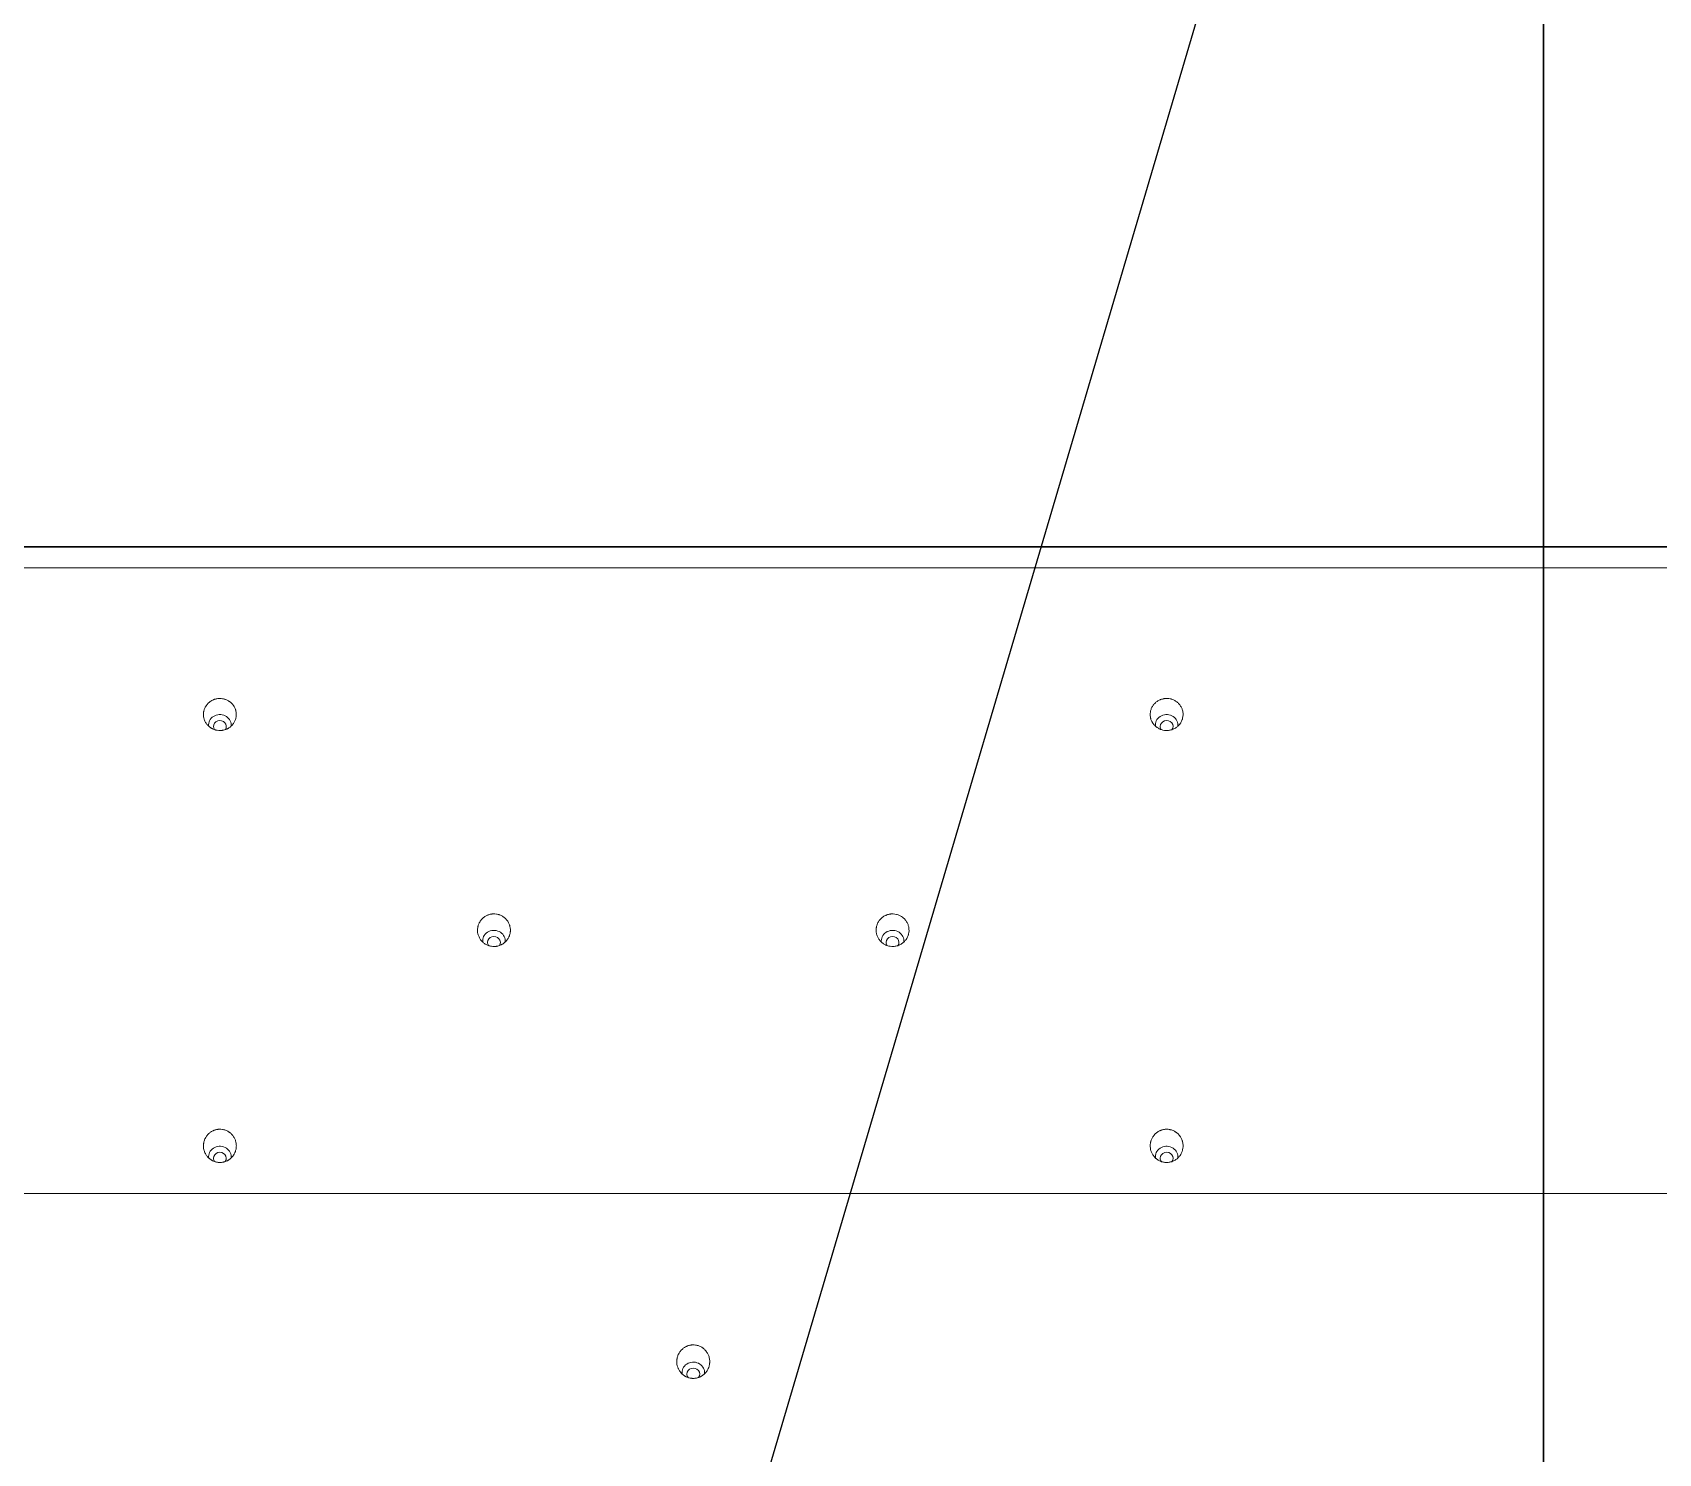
# Model space of a CAD drawing. Header units: inches. Extents: x 3778 to 56227, y -16914 to 35091.
# Drawn here: x 35100.9 to 35199.2, y -13096.5 to -13010.7 of the extents above; entities that cross this region are included whole.
import ezdxf

# ---------------------------------------------------------------- set-up
doc = ezdxf.new("R2010")
doc.units = ezdxf.units.IN
doc.header["$LTSCALE"] = 100
doc.header["$MEASUREMENT"] = 0
doc.layers.add('06-FUR', color=6, linetype='Continuous')
doc.layers.add('2-con', color=2, linetype='Continuous')
doc.layers.add('mark-B', color=2, linetype='Continuous', lineweight=20)

# ---------------------------------------------------------------- blocks, each defined once
blk = doc.blocks.new('cjscjdeh')
at = {"layer": '06-FUR', "color": 8}
for p, q in [((142788.517, 67069.885), (143035.183, 67904.885)), ((143035.183, 67904.885), (143035.183, 67069.885)), ((143035.183, 67069.885), (143035.183, 67904.885))]:
    blk.add_line(p, q, dxfattribs=at)
blk = doc.blocks.new('무풍1way 일반')
at = {"layer": 'mark-B'}
for p, q in [((-439.258, -500.218), (439.258, -500.218)), ((-439.258, -500.239), (439.258, -500.239))]:
    blk.add_line(p, q, dxfattribs=at)
for centre, major_axis, start_param, end_param in [((397.635, -450.247), (0.387, 0), 2.525057, 6.283185), ((397.635, -450.247), (0.387, 0), 0, 0.606037), ((397.635, -450.344), (-0.681, 0), 0, 3.291115), ((397.635, -450.344), (-0.681, 0), 6.151044, 6.283185), ((369.017, -463.388), (-0.681, 0), 0, 3.300048), ((369.017, -463.388), (-0.681, 0), 6.158107, 6.283185), ((369.017, -463.291), (0.387, 0), 2.487651, 6.283185), ((369.017, -463.291), (0.387, 0), 0, 0.641569), ((426.253, -463.388), (-0.681, 0), 0, 3.286792), ((426.253, -463.388), (-0.681, 0), 6.15379, 6.283185), ((426.253, -463.291), (0.387, 0), 2.540567, 6.283185), ((426.253, -463.291), (0.387, 0), 0, 0.589341), ((385.586, -476.432), (-0.681, 0), 0, 3.291896), ((385.586, -476.432), (-0.681, 0), 6.166943, 6.283185), ((385.586, -476.335), (0.387, 0), 2.517984, 6.283185), ((385.586, -476.335), (0.387, 0), 0, 0.606616), ((409.685, -476.432), (-0.681, 0), 0, 3.277172), ((409.685, -476.432), (-0.681, 0), 6.16037, 6.283185), ((409.685, -476.335), (0.387, 0), 2.57621, 6.283185), ((409.685, -476.335), (0.387, 0), 0, 0.5489), ((369.017, -489.476), (-0.681, 0), 0, 3.282767), ((369.017, -489.476), (-0.681, 0), 6.175491, 6.283185), ((369.017, -489.379), (0.387, 0), 2.549695, 6.283185), ((369.017, -489.379), (0.387, 0), 0, 0.572952), ((426.253, -489.476), (-0.681, 0), 0, 3.26804), ((426.253, -489.476), (-0.681, 0), 6.166653, 6.283185), ((426.253, -489.379), (0.387, 0), 2.60948, 6.283185), ((426.253, -489.379), (0.387, 0), 0, 0.508544)]:
    blk.add_ellipse(centre, major_axis=major_axis, ratio=0.913545, start_param=start_param, end_param=end_param, dxfattribs=at)
for points, degree, knots in [([(398.629, -450.941), (398.632, -451.007), (398.629, -451.072), (398.618, -451.154), (398.615, -451.17), (398.609, -451.202), (398.606, -451.218), (398.595, -451.266), (398.577, -451.328), (398.547, -451.404), (398.525, -451.448), (398.51, -451.478), (398.503, -451.492), (398.462, -451.564), (398.424, -451.617), (398.359, -451.691), (398.337, -451.715), (398.288, -451.76), (398.263, -451.782), (398.185, -451.842), (398.13, -451.877), (398.055, -451.914), (398.04, -451.921), (398.01, -451.934), (397.994, -451.94), (397.948, -451.958), (397.885, -451.978), (397.805, -451.995), (397.755, -452.001), (397.722, -452.005), (397.705, -452.006), (397.622, -452.011), (397.557, -452.008), (397.459, -451.993), (397.426, -451.987), (397.361, -451.97), (397.33, -451.96), (397.237, -451.926), (397.178, -451.898), (397.107, -451.854), (397.093, -451.845), (397.066, -451.827), (397.053, -451.817), (397.013, -451.787), (396.963, -451.745), (396.906, -451.686), (396.874, -451.649), (396.854, -451.623), (396.844, -451.61), (396.795, -451.543), (396.763, -451.486), (396.722, -451.398), (396.709, -451.368), (396.688, -451.306), (396.678, -451.274), (396.655, -451.179), (396.645, -451.115), (396.64, -451.017), (396.64, -450.985), (396.642, -450.935), (396.643, -450.919), (396.646, -450.886), (396.648, -450.87), (396.659, -450.789), (396.674, -450.726), (396.7, -450.649), (396.706, -450.633), (396.718, -450.603), (396.724, -450.588), (396.745, -450.543), (396.76, -450.514), (396.808, -450.429), (396.846, -450.375), (396.911, -450.3), (396.934, -450.276), (396.981, -450.231), (397.031, -450.189), (397.085, -450.151), (397.127, -450.124), (397.142, -450.116), (397.171, -450.1), (397.185, -450.092), (397.259, -450.055), (397.321, -450.032), (397.401, -450.011), (397.417, -450.007), (397.449, -450), (397.466, -449.997), (397.515, -449.989), (397.581, -449.982), (397.663, -449.982), (397.713, -449.985), (397.746, -449.989), (397.762, -449.991), (397.845, -450.003), (397.909, -450.019), (398.001, -450.053), (398.032, -450.066), (398.077, -450.088), (398.091, -450.095), (398.121, -450.111), (398.135, -450.119), (398.205, -450.163), (398.257, -450.202), (398.317, -450.258), (398.329, -450.269), (398.352, -450.293), (398.363, -450.305), (398.396, -450.342), (398.417, -450.368), (398.474, -450.447), (398.507, -450.504), (398.542, -450.578), (398.548, -450.593), (398.561, -450.624), (398.566, -450.639), (398.583, -450.685), (398.592, -450.716), (398.615, -450.811), (398.625, -450.875), (398.629, -450.941)], 3, [0, 0, 0, 0, 0.03125, 0.03125, 0.039062, 0.039062, 0.046875, 0.046875, 0.0625, 0.078125, 0.085937, 0.085937, 0.09375, 0.09375, 0.125, 0.125, 0.140625, 0.140625, 0.15625, 0.15625, 0.1875, 0.1875, 0.195312, 0.195312, 0.203125, 0.203125, 0.21875, 0.234375, 0.242187, 0.242187, 0.25, 0.25, 0.28125, 0.28125, 0.296875, 0.296875, 0.3125, 0.3125, 0.34375, 0.34375, 0.351562, 0.351562, 0.359375, 0.359375, 0.375, 0.390625, 0.398437, 0.398437, 0.40625, 0.40625, 0.4375, 0.4375, 0.453125, 0.453125, 0.46875, 0.46875, 0.5, 0.5, 0.515625, 0.515625, 0.523437, 0.523437, 0.53125, 0.53125, 0.5625, 0.5625, 0.570313, 0.570313, 0.578125, 0.578125, 0.59375, 0.59375, 0.625, 0.625, 0.640625, 0.640625, 0.65625, 0.671875, 0.671875, 0.679688, 0.679688, 0.6875, 0.6875, 0.71875, 0.71875, 0.726563, 0.726563, 0.734375, 0.734375, 0.75, 0.765625, 0.773438, 0.773438, 0.78125, 0.78125, 0.8125, 0.8125, 0.828125, 0.828125, 0.835938, 0.835938, 0.84375, 0.84375, 0.875, 0.875, 0.882813, 0.882813, 0.890625, 0.890625, 0.90625, 0.90625, 0.9375, 0.9375, 0.945313, 0.945313, 0.953125, 0.953125, 0.96875, 0.96875, 1, 1, 1, 1]), ([(368.024, -463.985), (368.027, -463.92), (368.037, -463.855), (368.056, -463.776), (368.061, -463.76), (368.07, -463.729), (368.075, -463.713), (368.091, -463.667), (368.116, -463.607), (368.153, -463.536), (368.179, -463.494), (368.197, -463.466), (368.207, -463.453), (368.255, -463.387), (368.298, -463.338), (368.37, -463.271), (368.395, -463.25), (368.448, -463.21), (368.475, -463.192), (368.559, -463.141), (368.618, -463.112), (368.696, -463.084), (368.712, -463.079), (368.744, -463.069), (368.76, -463.064), (368.807, -463.052), (368.872, -463.039), (368.954, -463.031), (369.004, -463.03), (369.037, -463.03), (369.053, -463.031), (369.136, -463.035), (369.201, -463.045), (369.281, -463.066), (369.296, -463.07), (369.328, -463.08), (369.344, -463.086), (369.39, -463.103), (369.421, -463.116), (369.509, -463.159), (369.565, -463.193), (369.63, -463.243), (369.643, -463.254), (369.668, -463.275), (369.681, -463.286), (369.716, -463.319), (369.762, -463.366), (369.802, -463.417), (369.84, -463.47), (369.858, -463.497), (369.908, -463.582), (369.935, -463.641), (369.967, -463.733), (369.976, -463.764), (369.991, -463.827), (369.997, -463.859), (370.011, -463.956), (370.014, -464.021), (370.009, -464.117), (370.006, -464.15), (369.999, -464.198), (369.996, -464.214), (369.99, -464.246), (369.987, -464.262), (369.967, -464.341), (369.946, -464.402), (369.905, -464.49), (369.889, -464.52), (369.856, -464.576), (369.82, -464.63), (369.77, -464.694), (369.736, -464.729), (369.713, -464.753), (369.701, -464.764), (369.641, -464.82), (369.588, -464.86), (369.505, -464.911), (369.476, -464.927), (369.431, -464.948), (369.416, -464.955), (369.385, -464.968), (369.37, -464.974), (369.293, -465.002), (369.229, -465.018), (369.147, -465.03), (369.131, -465.032), (369.098, -465.036), (369.081, -465.037), (369.032, -465.039), (368.966, -465.039), (368.884, -465.031), (368.835, -465.022), (368.803, -465.015), (368.787, -465.012), (368.706, -464.991), (368.645, -464.968), (368.556, -464.925), (368.528, -464.909), (368.485, -464.883), (368.471, -464.874), (368.444, -464.856), (368.431, -464.846), (368.366, -464.796), (368.318, -464.752), (368.264, -464.691), (368.254, -464.678), (368.233, -464.653), (368.223, -464.64), (368.194, -464.6), (368.177, -464.572), (368.128, -464.488), (368.1, -464.43), (368.074, -464.353), (368.069, -464.337), (368.059, -464.306), (368.055, -464.29), (368.044, -464.243), (368.038, -464.211), (368.024, -464.115), (368.021, -464.05), (368.024, -463.985)], 3, [0, 0, 0, 0, 0.03125, 0.03125, 0.039063, 0.039063, 0.046875, 0.046875, 0.0625, 0.078125, 0.085938, 0.085938, 0.09375, 0.09375, 0.125, 0.125, 0.140625, 0.140625, 0.15625, 0.15625, 0.1875, 0.1875, 0.195313, 0.195313, 0.203125, 0.203125, 0.21875, 0.234375, 0.242188, 0.242188, 0.25, 0.25, 0.28125, 0.28125, 0.289063, 0.289063, 0.296875, 0.296875, 0.3125, 0.3125, 0.34375, 0.34375, 0.351563, 0.351563, 0.359375, 0.359375, 0.375, 0.390625, 0.390625, 0.40625, 0.40625, 0.4375, 0.4375, 0.453125, 0.453125, 0.46875, 0.46875, 0.5, 0.5, 0.515625, 0.515625, 0.523438, 0.523438, 0.53125, 0.53125, 0.5625, 0.5625, 0.578125, 0.578125, 0.59375, 0.609375, 0.617188, 0.617188, 0.625, 0.625, 0.65625, 0.65625, 0.671875, 0.671875, 0.679688, 0.679688, 0.6875, 0.6875, 0.71875, 0.71875, 0.726562, 0.726562, 0.734375, 0.734375, 0.75, 0.765625, 0.773437, 0.773437, 0.78125, 0.78125, 0.8125, 0.8125, 0.828125, 0.828125, 0.835937, 0.835937, 0.84375, 0.84375, 0.875, 0.875, 0.882812, 0.882812, 0.890625, 0.890625, 0.90625, 0.90625, 0.9375, 0.9375, 0.945312, 0.945312, 0.953125, 0.953125, 0.96875, 0.96875, 1, 1, 1, 1]), ([(427.246, -463.985), (427.25, -464.05), (427.246, -464.115), (427.235, -464.196), (427.232, -464.212), (427.226, -464.244), (427.222, -464.26), (427.211, -464.308), (427.192, -464.37), (427.162, -464.445), (427.14, -464.489), (427.125, -464.518), (427.117, -464.532), (427.076, -464.603), (427.038, -464.655), (426.973, -464.728), (426.95, -464.752), (426.902, -464.797), (426.877, -464.818), (426.798, -464.877), (426.743, -464.911), (426.668, -464.947), (426.653, -464.954), (426.622, -464.967), (426.607, -464.973), (426.561, -464.99), (426.498, -465.01), (426.417, -465.026), (426.368, -465.032), (426.335, -465.036), (426.318, -465.037), (426.236, -465.041), (426.17, -465.038), (426.072, -465.023), (426.04, -465.016), (425.975, -465), (425.944, -464.99), (425.851, -464.956), (425.793, -464.927), (425.722, -464.884), (425.708, -464.875), (425.681, -464.857), (425.668, -464.847), (425.629, -464.817), (425.579, -464.775), (425.533, -464.729), (425.49, -464.68), (425.469, -464.654), (425.411, -464.575), (425.379, -464.518), (425.338, -464.43), (425.326, -464.4), (425.304, -464.339), (425.295, -464.307), (425.272, -464.213), (425.263, -464.149), (425.258, -464.052), (425.258, -464.019), (425.26, -463.971), (425.261, -463.954), (425.264, -463.922), (425.266, -463.906), (425.278, -463.826), (425.293, -463.763), (425.32, -463.686), (425.326, -463.671), (425.338, -463.64), (425.345, -463.625), (425.365, -463.581), (425.38, -463.552), (425.429, -463.468), (425.467, -463.415), (425.555, -463.316), (425.603, -463.272), (425.681, -463.212), (425.708, -463.194), (425.75, -463.168), (425.764, -463.16), (425.793, -463.144), (425.808, -463.136), (425.882, -463.1), (425.943, -463.078), (426.023, -463.057), (426.039, -463.053), (426.072, -463.047), (426.088, -463.044), (426.138, -463.036), (426.203, -463.03), (426.269, -463.03), (426.335, -463.033), (426.368, -463.036), (426.466, -463.051), (426.53, -463.068), (426.622, -463.101), (426.653, -463.114), (426.697, -463.136), (426.712, -463.143), (426.741, -463.159), (426.755, -463.168), (426.825, -463.211), (426.877, -463.25), (426.937, -463.306), (426.949, -463.317), (426.972, -463.34), (426.983, -463.353), (427.016, -463.39), (427.036, -463.415), (427.093, -463.494), (427.126, -463.55), (427.167, -463.639), (427.18, -463.669), (427.201, -463.731), (427.21, -463.762), (427.234, -463.856), (427.243, -463.92), (427.246, -463.985)], 3, [0, 0, 0, 0, 0.03125, 0.03125, 0.039062, 0.039062, 0.046875, 0.046875, 0.0625, 0.078125, 0.085937, 0.085937, 0.09375, 0.09375, 0.125, 0.125, 0.140625, 0.140625, 0.15625, 0.15625, 0.1875, 0.1875, 0.195312, 0.195312, 0.203125, 0.203125, 0.21875, 0.234375, 0.242187, 0.242187, 0.25, 0.25, 0.28125, 0.28125, 0.296875, 0.296875, 0.3125, 0.3125, 0.34375, 0.34375, 0.351562, 0.351562, 0.359375, 0.359375, 0.375, 0.390625, 0.390625, 0.40625, 0.40625, 0.4375, 0.4375, 0.453125, 0.453125, 0.46875, 0.46875, 0.5, 0.5, 0.515625, 0.515625, 0.523437, 0.523437, 0.53125, 0.53125, 0.5625, 0.5625, 0.570312, 0.570312, 0.578125, 0.578125, 0.59375, 0.59375, 0.625, 0.625, 0.65625, 0.65625, 0.671875, 0.671875, 0.679687, 0.679687, 0.6875, 0.6875, 0.71875, 0.71875, 0.726562, 0.726562, 0.734375, 0.734375, 0.75, 0.765625, 0.765625, 0.78125, 0.78125, 0.8125, 0.8125, 0.828125, 0.828125, 0.835937, 0.835937, 0.84375, 0.84375, 0.875, 0.875, 0.882812, 0.882812, 0.890625, 0.890625, 0.90625, 0.90625, 0.9375, 0.9375, 0.953125, 0.953125, 0.96875, 0.96875, 1, 1, 1, 1]), ([(384.592, -477.029), (384.595, -476.965), (384.604, -476.901), (384.623, -476.823), (384.627, -476.807), (384.636, -476.776), (384.641, -476.761), (384.657, -476.716), (384.681, -476.656), (384.718, -476.585), (384.744, -476.544), (384.762, -476.517), (384.771, -476.504), (384.819, -476.438), (384.861, -476.39), (384.933, -476.324), (384.958, -476.304), (385.01, -476.264), (385.037, -476.246), (385.121, -476.195), (385.179, -476.167), (385.256, -476.138), (385.272, -476.133), (385.304, -476.123), (385.319, -476.119), (385.367, -476.106), (385.431, -476.093), (385.512, -476.084), (385.562, -476.083), (385.595, -476.083), (385.611, -476.083), (385.694, -476.086), (385.758, -476.096), (385.854, -476.119), (385.885, -476.128), (385.932, -476.144), (385.947, -476.15), (385.978, -476.163), (385.993, -476.169), (386.067, -476.203), (386.123, -476.236), (386.202, -476.294), (386.227, -476.315), (386.276, -476.358), (386.299, -476.381), (386.364, -476.452), (386.403, -476.503), (386.453, -476.587), (386.469, -476.615), (386.497, -476.673), (386.522, -476.732), (386.545, -476.808), (386.556, -476.855), (386.563, -476.886), (386.566, -476.902), (386.578, -476.982), (386.582, -477.045), (386.578, -477.141), (386.575, -477.173), (386.568, -477.22), (386.566, -477.236), (386.56, -477.268), (386.556, -477.284), (386.537, -477.361), (386.516, -477.421), (386.476, -477.509), (386.461, -477.538), (386.428, -477.593), (386.393, -477.647), (386.352, -477.697), (386.309, -477.745), (386.287, -477.769), (386.214, -477.835), (386.163, -477.874), (386.079, -477.925), (386.051, -477.94), (386.006, -477.962), (385.991, -477.968), (385.961, -477.981), (385.946, -477.987), (385.869, -478.015), (385.806, -478.032), (385.725, -478.044), (385.708, -478.047), (385.675, -478.05), (385.659, -478.051), (385.61, -478.054), (385.577, -478.054), (385.479, -478.05), (385.414, -478.041), (385.285, -478.01), (385.224, -477.989), (385.135, -477.948), (385.106, -477.933), (385.05, -477.9), (385.022, -477.881), (384.943, -477.824), (384.895, -477.781), (384.83, -477.71), (384.809, -477.685), (384.77, -477.633), (384.751, -477.606), (384.701, -477.524), (384.673, -477.466), (384.64, -477.376), (384.631, -477.345), (384.614, -477.283), (384.608, -477.252), (384.593, -477.157), (384.59, -477.094), (384.592, -477.029)], 3, [0, 0, 0, 0, 0.03125, 0.03125, 0.039063, 0.039063, 0.046875, 0.046875, 0.0625, 0.078125, 0.085938, 0.085938, 0.09375, 0.09375, 0.125, 0.125, 0.140625, 0.140625, 0.15625, 0.15625, 0.1875, 0.1875, 0.195313, 0.195313, 0.203125, 0.203125, 0.21875, 0.234375, 0.242188, 0.242188, 0.25, 0.25, 0.28125, 0.28125, 0.296875, 0.296875, 0.304688, 0.304688, 0.3125, 0.3125, 0.34375, 0.34375, 0.359375, 0.359375, 0.375, 0.375, 0.40625, 0.40625, 0.421875, 0.421875, 0.4375, 0.453125, 0.460938, 0.460938, 0.46875, 0.46875, 0.5, 0.5, 0.515625, 0.515625, 0.523438, 0.523438, 0.53125, 0.53125, 0.5625, 0.5625, 0.578125, 0.578125, 0.59375, 0.609375, 0.609375, 0.625, 0.625, 0.65625, 0.65625, 0.671875, 0.671875, 0.679688, 0.679688, 0.6875, 0.6875, 0.71875, 0.71875, 0.726563, 0.726563, 0.734375, 0.734375, 0.75, 0.75, 0.78125, 0.78125, 0.8125, 0.8125, 0.828125, 0.828125, 0.84375, 0.84375, 0.875, 0.875, 0.890625, 0.890625, 0.90625, 0.90625, 0.9375, 0.9375, 0.953125, 0.953125, 0.96875, 0.96875, 1, 1, 1, 1]), ([(410.678, -477.029), (410.681, -477.094), (410.677, -477.158), (410.665, -477.237), (410.662, -477.253), (410.655, -477.285), (410.651, -477.3), (410.639, -477.347), (410.62, -477.407), (410.589, -477.481), (410.567, -477.524), (410.551, -477.552), (410.543, -477.567), (410.501, -477.635), (410.462, -477.687), (410.396, -477.758), (410.373, -477.781), (410.324, -477.824), (410.299, -477.844), (410.22, -477.902), (410.164, -477.934), (410.09, -477.969), (410.074, -477.975), (410.044, -477.988), (410.028, -477.993), (409.982, -478.009), (409.919, -478.028), (409.839, -478.043), (409.79, -478.049), (409.757, -478.051), (409.74, -478.053), (409.658, -478.056), (409.593, -478.052), (409.496, -478.037), (409.464, -478.03), (409.416, -478.017), (409.4, -478.013), (409.368, -478.003), (409.353, -477.998), (409.276, -477.969), (409.218, -477.941), (409.134, -477.89), (409.107, -477.871), (409.055, -477.832), (409.03, -477.811), (408.959, -477.746), (408.916, -477.697), (408.859, -477.619), (408.841, -477.591), (408.809, -477.536), (408.779, -477.479), (408.749, -477.405), (408.734, -477.359), (408.725, -477.328), (408.721, -477.313), (408.703, -477.235), (408.694, -477.172), (408.69, -477.076), (408.69, -477.044), (408.693, -476.996), (408.694, -476.98), (408.698, -476.948), (408.7, -476.932), (408.712, -476.853), (408.728, -476.792), (408.756, -476.716), (408.762, -476.701), (408.775, -476.671), (408.781, -476.657), (408.803, -476.613), (408.818, -476.585), (408.868, -476.503), (408.907, -476.451), (408.995, -476.355), (409.044, -476.312), (409.122, -476.255), (409.15, -476.237), (409.192, -476.212), (409.206, -476.204), (409.235, -476.189), (409.25, -476.182), (409.324, -476.147), (409.386, -476.126), (409.466, -476.107), (409.482, -476.103), (409.514, -476.097), (409.531, -476.094), (409.579, -476.088), (409.612, -476.085), (409.71, -476.081), (409.776, -476.085), (409.874, -476.1), (409.906, -476.107), (409.969, -476.123), (410.031, -476.143), (410.091, -476.168), (410.15, -476.197), (410.179, -476.213), (410.263, -476.264), (410.314, -476.303), (410.386, -476.369), (410.409, -476.392), (410.452, -476.441), (410.472, -476.466), (410.529, -476.544), (410.561, -476.599), (410.602, -476.687), (410.614, -476.717), (410.635, -476.778), (410.644, -476.809), (410.667, -476.901), (410.676, -476.965), (410.678, -477.029)], 3, [0, 0, 0, 0, 0.03125, 0.03125, 0.039062, 0.039062, 0.046875, 0.046875, 0.0625, 0.078125, 0.085937, 0.085937, 0.09375, 0.09375, 0.125, 0.125, 0.140625, 0.140625, 0.15625, 0.15625, 0.1875, 0.1875, 0.195312, 0.195312, 0.203125, 0.203125, 0.21875, 0.234375, 0.242187, 0.242187, 0.25, 0.25, 0.28125, 0.28125, 0.296875, 0.296875, 0.304687, 0.304687, 0.3125, 0.3125, 0.34375, 0.34375, 0.359375, 0.359375, 0.375, 0.375, 0.40625, 0.40625, 0.421875, 0.421875, 0.4375, 0.453125, 0.460937, 0.460937, 0.46875, 0.46875, 0.5, 0.5, 0.515625, 0.515625, 0.523437, 0.523437, 0.53125, 0.53125, 0.5625, 0.5625, 0.570313, 0.570313, 0.578125, 0.578125, 0.59375, 0.59375, 0.625, 0.625, 0.65625, 0.65625, 0.671875, 0.671875, 0.679688, 0.679688, 0.6875, 0.6875, 0.71875, 0.71875, 0.726563, 0.726563, 0.734375, 0.734375, 0.75, 0.75, 0.78125, 0.78125, 0.796875, 0.796875, 0.8125, 0.828125, 0.828125, 0.84375, 0.84375, 0.875, 0.875, 0.890625, 0.890625, 0.90625, 0.90625, 0.9375, 0.9375, 0.953125, 0.953125, 0.96875, 0.96875, 1, 1, 1, 1]), ([(368.024, -490.073), (368.026, -490.01), (368.034, -489.947), (368.053, -489.87), (368.057, -489.854), (368.066, -489.824), (368.071, -489.809), (368.086, -489.764), (368.11, -489.706), (368.146, -489.635), (368.172, -489.595), (368.189, -489.568), (368.199, -489.555), (368.246, -489.49), (368.288, -489.443), (368.359, -489.378), (368.384, -489.357), (368.436, -489.318), (368.463, -489.3), (368.546, -489.249), (368.604, -489.221), (368.68, -489.193), (368.696, -489.187), (368.727, -489.177), (368.743, -489.173), (368.79, -489.16), (368.854, -489.147), (368.935, -489.138), (368.984, -489.136), (369.017, -489.135), (369.033, -489.135), (369.116, -489.138), (369.18, -489.146), (369.275, -489.168), (369.307, -489.177), (369.353, -489.192), (369.369, -489.198), (369.399, -489.21), (369.414, -489.216), (369.489, -489.249), (369.545, -489.28), (369.611, -489.327), (369.624, -489.336), (369.65, -489.356), (369.662, -489.367), (369.699, -489.398), (369.722, -489.42), (369.789, -489.489), (369.828, -489.539), (369.871, -489.607), (369.879, -489.621), (369.895, -489.649), (369.903, -489.663), (369.924, -489.705), (369.949, -489.763), (369.974, -489.837), (369.986, -489.884), (369.993, -489.915), (369.996, -489.93), (370.009, -490.008), (370.013, -490.071), (370.01, -490.165), (370.007, -490.196), (370.001, -490.244), (369.999, -490.259), (369.993, -490.29), (369.99, -490.306), (369.971, -490.382), (369.951, -490.442), (369.911, -490.528), (369.896, -490.557), (369.864, -490.612), (369.829, -490.665), (369.789, -490.714), (369.746, -490.762), (369.724, -490.785), (369.652, -490.85), (369.601, -490.889), (369.518, -490.939), (369.49, -490.955), (369.446, -490.976), (369.431, -490.983), (369.4, -490.996), (369.385, -491.002), (369.309, -491.03), (369.246, -491.046), (369.166, -491.059), (369.149, -491.062), (369.117, -491.065), (369.1, -491.067), (369.051, -491.07), (369.018, -491.071), (368.921, -491.068), (368.856, -491.059), (368.776, -491.041), (368.76, -491.037), (368.728, -491.028), (368.713, -491.024), (368.666, -491.008), (368.606, -490.985), (368.548, -490.956), (368.492, -490.924), (368.464, -490.907), (368.384, -490.851), (368.336, -490.81), (368.269, -490.74), (368.248, -490.716), (368.208, -490.666), (368.19, -490.64), (368.139, -490.559), (368.11, -490.503), (368.076, -490.414), (368.066, -490.384), (368.049, -490.323), (368.042, -490.292), (368.026, -490.199), (368.022, -490.137), (368.024, -490.073)], 3, [0, 0, 0, 0, 0.03125, 0.03125, 0.039062, 0.039062, 0.046875, 0.046875, 0.0625, 0.078125, 0.085937, 0.085937, 0.09375, 0.09375, 0.125, 0.125, 0.140625, 0.140625, 0.15625, 0.15625, 0.1875, 0.1875, 0.195312, 0.195312, 0.203125, 0.203125, 0.21875, 0.234375, 0.242187, 0.242187, 0.25, 0.25, 0.28125, 0.28125, 0.296875, 0.296875, 0.304687, 0.304687, 0.3125, 0.3125, 0.34375, 0.34375, 0.351562, 0.351562, 0.359375, 0.359375, 0.375, 0.375, 0.40625, 0.40625, 0.414062, 0.414062, 0.421875, 0.421875, 0.4375, 0.453125, 0.460937, 0.460937, 0.46875, 0.46875, 0.5, 0.5, 0.515625, 0.515625, 0.523437, 0.523437, 0.53125, 0.53125, 0.5625, 0.5625, 0.578125, 0.578125, 0.59375, 0.609375, 0.609375, 0.625, 0.625, 0.65625, 0.65625, 0.671875, 0.671875, 0.679687, 0.679687, 0.6875, 0.6875, 0.71875, 0.71875, 0.726562, 0.726562, 0.734375, 0.734375, 0.75, 0.75, 0.78125, 0.78125, 0.789062, 0.789062, 0.796875, 0.796875, 0.8125, 0.828125, 0.828125, 0.84375, 0.84375, 0.875, 0.875, 0.890625, 0.890625, 0.90625, 0.90625, 0.9375, 0.9375, 0.953125, 0.953125, 0.96875, 0.96875, 1, 1, 1, 1]), ([(427.246, -490.073), (427.248, -490.137), (427.244, -490.2), (427.231, -490.278), (427.227, -490.294), (427.221, -490.324), (427.217, -490.34), (427.204, -490.385), (427.184, -490.445), (427.152, -490.517), (427.129, -490.559), (427.114, -490.587), (427.105, -490.601), (427.062, -490.668), (427.023, -490.718), (426.956, -490.787), (426.933, -490.809), (426.883, -490.851), (426.858, -490.871), (426.779, -490.926), (426.722, -490.958), (426.648, -490.99), (426.633, -490.997), (426.602, -491.008), (426.587, -491.014), (426.54, -491.029), (426.477, -491.046), (426.397, -491.06), (426.348, -491.065), (426.316, -491.068), (426.299, -491.069), (426.217, -491.071), (426.152, -491.067), (426.056, -491.051), (426.024, -491.044), (425.976, -491.032), (425.96, -491.027), (425.929, -491.017), (425.914, -491.012), (425.837, -490.984), (425.779, -490.955), (425.71, -490.913), (425.697, -490.904), (425.67, -490.886), (425.656, -490.877), (425.618, -490.847), (425.593, -490.827), (425.522, -490.762), (425.48, -490.714), (425.433, -490.649), (425.423, -490.636), (425.406, -490.61), (425.398, -490.596), (425.374, -490.555), (425.344, -490.499), (425.315, -490.426), (425.301, -490.38), (425.292, -490.35), (425.288, -490.335), (425.27, -490.258), (425.261, -490.195), (425.258, -490.101), (425.259, -490.07), (425.262, -490.022), (425.264, -490.006), (425.268, -489.975), (425.27, -489.959), (425.283, -489.882), (425.3, -489.821), (425.334, -489.733), (425.347, -489.703), (425.376, -489.647), (425.407, -489.591), (425.444, -489.54), (425.484, -489.49), (425.505, -489.465), (425.572, -489.395), (425.621, -489.354), (425.7, -489.298), (425.727, -489.281), (425.77, -489.257), (425.784, -489.25), (425.813, -489.235), (425.828, -489.228), (425.903, -489.195), (425.964, -489.175), (426.044, -489.157), (426.06, -489.154), (426.092, -489.148), (426.108, -489.145), (426.157, -489.139), (426.19, -489.137), (426.288, -489.134), (426.353, -489.138), (426.434, -489.151), (426.45, -489.154), (426.482, -489.161), (426.498, -489.165), (426.545, -489.178), (426.607, -489.197), (426.682, -489.229), (426.725, -489.251), (426.754, -489.267), (426.768, -489.275), (426.837, -489.318), (426.888, -489.356), (426.959, -489.421), (426.981, -489.444), (427.025, -489.492), (427.045, -489.517), (427.101, -489.595), (427.133, -489.649), (427.173, -489.736), (427.185, -489.765), (427.205, -489.825), (427.214, -489.856), (427.236, -489.947), (427.244, -490.01), (427.246, -490.073)], 3, [0, 0, 0, 0, 0.03125, 0.03125, 0.039063, 0.039063, 0.046875, 0.046875, 0.0625, 0.078125, 0.085938, 0.085938, 0.09375, 0.09375, 0.125, 0.125, 0.140625, 0.140625, 0.15625, 0.15625, 0.1875, 0.1875, 0.195313, 0.195313, 0.203125, 0.203125, 0.21875, 0.234375, 0.242188, 0.242188, 0.25, 0.25, 0.28125, 0.28125, 0.296875, 0.296875, 0.304688, 0.304688, 0.3125, 0.3125, 0.34375, 0.34375, 0.351563, 0.351563, 0.359375, 0.359375, 0.375, 0.375, 0.40625, 0.40625, 0.414063, 0.414063, 0.421875, 0.421875, 0.4375, 0.453125, 0.460938, 0.460938, 0.46875, 0.46875, 0.5, 0.5, 0.515625, 0.515625, 0.523438, 0.523438, 0.53125, 0.53125, 0.5625, 0.5625, 0.578125, 0.578125, 0.59375, 0.609375, 0.609375, 0.625, 0.625, 0.65625, 0.65625, 0.671875, 0.671875, 0.679688, 0.679688, 0.6875, 0.6875, 0.71875, 0.71875, 0.726563, 0.726563, 0.734375, 0.734375, 0.75, 0.75, 0.78125, 0.78125, 0.789063, 0.789063, 0.796875, 0.796875, 0.8125, 0.828125, 0.835938, 0.835938, 0.84375, 0.84375, 0.875, 0.875, 0.890625, 0.890625, 0.90625, 0.90625, 0.9375, 0.9375, 0.953125, 0.953125, 0.96875, 0.96875, 1, 1, 1, 1]), ([(443.19, -500.416), (442.614, -500.392), (442.325, -500.381), (441.845, -500.362), (441.459, -500.347), (440.998, -500.33), (440.594, -500.316), (440.141, -500.301), (439.728, -500.29), (438.805, -500.264), (437.997, -500.254), (437.552, -500.248), (437.131, -500.248), (437.037, -500.248), (436.729, -500.248), (436.637, -500.248), (436.451, -500.248), (432.803, -500.248), (422.416, -500.248), (401.641, -500.248), (360.092, -500.248), (276.994, -500.248), (221.595, -500.248), (221.531, -500.248), (0, -500.248), (-110.798, -500.248), (-276.994, -500.248), (-360.092, -500.248), (-401.641, -500.248), (-422.416, -500.248), (-432.803, -500.248), (-437.131, -500.248), (-437.997, -500.248), (-438.124, -500.248), (-438.213, -500.248), (-438.324, -500.248), (-438.64, -500.25), (-438.863, -500.253), (-439.279, -500.259), (-439.728, -500.271), (-440.14, -500.282), (-440.594, -500.299), (-440.997, -500.314), (-441.459, -500.334), (-441.844, -500.351), (-442.325, -500.374), (-442.613, -500.387), (-443.191, -500.416)], 2, [0, 0, 0, 0.000977, 0.000977, 0.001953, 0.001953, 0.00293, 0.00293, 0.003906, 0.003906, 0.005859, 0.005859, 0.006836, 0.006836, 0.007115, 0.007394, 0.007394, 0.007812, 0.015625, 0.03125, 0.0625, 0.125, 0.25, 0.25, 0.5, 0.5, 0.75, 0.875, 0.9375, 0.96875, 0.984375, 0.992188, 0.994141, 0.994141, 0.994385, 0.994385, 0.994629, 0.995117, 0.995117, 0.996094, 0.996094, 0.99707, 0.99707, 0.998047, 0.998047, 0.999023, 0.999023, 1, 1, 1]), ([(443.19, -500.416), (442.614, -500.392), (442.325, -500.381), (441.845, -500.362), (441.459, -500.347), (440.998, -500.33), (440.594, -500.316), (440.141, -500.301), (439.728, -500.29), (438.805, -500.264), (437.997, -500.254), (437.552, -500.248), (437.131, -500.248), (437.037, -500.248), (436.729, -500.248), (436.637, -500.248), (436.451, -500.248), (432.803, -500.248), (422.416, -500.248), (401.641, -500.248), (360.092, -500.248), (276.994, -500.248), (221.595, -500.248), (221.531, -500.248), (0, -500.248), (-110.798, -500.248), (-276.994, -500.248), (-360.092, -500.248), (-401.641, -500.248), (-422.416, -500.248), (-432.803, -500.248), (-437.131, -500.248), (-437.997, -500.248), (-438.124, -500.248), (-438.213, -500.248), (-438.324, -500.248), (-438.64, -500.25), (-438.863, -500.253), (-439.279, -500.259), (-439.728, -500.271), (-440.14, -500.282), (-440.594, -500.299), (-440.997, -500.314), (-441.459, -500.334), (-441.844, -500.351), (-442.325, -500.374), (-442.613, -500.387), (-443.191, -500.416)], 2, [0, 0, 0, 0.000977, 0.000977, 0.001953, 0.001953, 0.00293, 0.00293, 0.003906, 0.003906, 0.005859, 0.005859, 0.006836, 0.006836, 0.007115, 0.007394, 0.007394, 0.007812, 0.015625, 0.03125, 0.0625, 0.125, 0.25, 0.25, 0.5, 0.5, 0.75, 0.875, 0.9375, 0.96875, 0.984375, 0.992188, 0.994141, 0.994141, 0.994385, 0.994385, 0.994629, 0.995117, 0.995117, 0.996094, 0.996094, 0.99707, 0.99707, 0.998047, 0.998047, 0.999023, 0.999023, 1, 1, 1])]:
    blk.add_open_spline(points, degree=degree, knots=knots, dxfattribs=at)
for points in [[(0, -461.163), (146.38, -461.163), (292.761, -461.163), (439.141, -461.163)], [(439.259, -498.971), (292.839, -498.971), (146.42, -498.971), (0, -498.971)]]:
    blk.add_open_spline(points, degree=3, dxfattribs=at)
blk = doc.blocks.new('dpdjzjs')
at = {"layer": 'mark-B', "rotation": 180}
blk.add_blockref('무풍1way 일반', (171509.31, 88288.448), dxfattribs=at)

msp = doc.modelspace()

# ---------------------------------------------------------------- block references
msp.add_blockref('cjscjdeh', (-107842.967, -80843.836))
at = {"layer": '2-con'}
msp.add_blockref('dpdjzjs', (-135970.865, -101830.442), dxfattribs=at)

doc.saveas('drawing.dxf')
